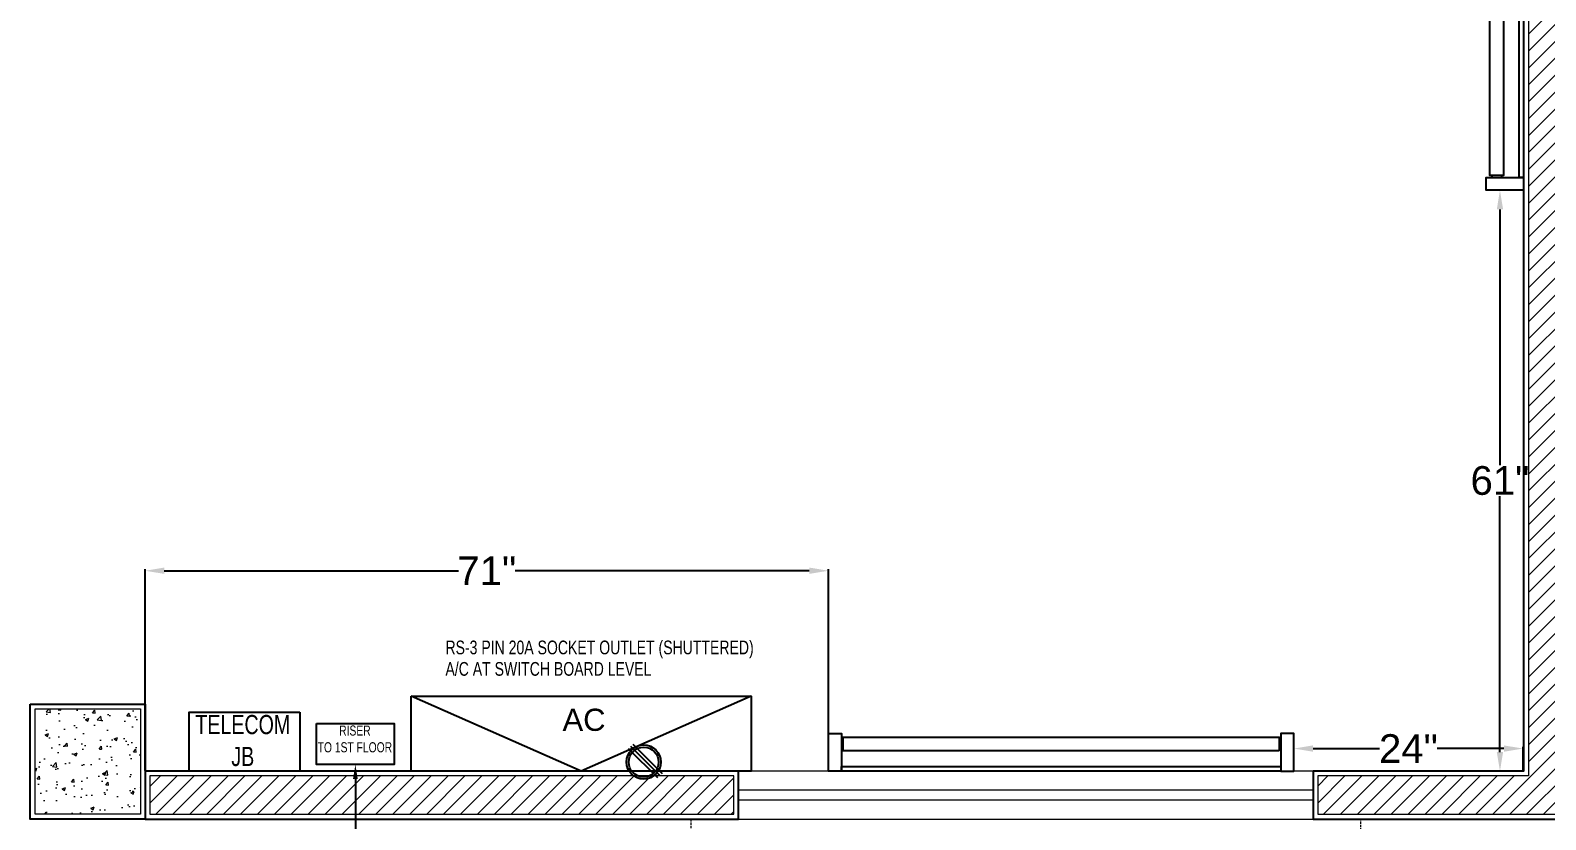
# Model space of a CAD drawing. Header units: inches. Extents: x 112 to 4169, y -2569 to 841.
# Drawn here: x 448.9 to 607.2, y -2441.4 to -2358.9 of the extents above; entities that cross this region are included whole.
import ezdxf
from ezdxf import colors
from ezdxf.entities.mleader import LeaderData, LeaderLine
from ezdxf.math import Vec2, Vec3

# ---------------------------------------------------------------- set-up
doc = ezdxf.new("R2010")
doc.units = ezdxf.units.IN
doc.header["$MEASUREMENT"] = 0
doc.linetypes.add('DASH', pattern=[0.35, 0.25, -0.1])
doc.layers.get('Defpoints').update_dxf_attribs({"lineweight": 0})
for name, color, linetype, lineweight in [('COLUMN', 1, 'Continuous', 25), ('Glass', 5, 'Continuous', 9), ('HACTH', 8, 'Continuous', 9), ('Plaster Line', 254, 'Continuous', 15), ('Sunshed', 5, 'Continuous', 15), ('Text', 252, 'Continuous', 15), ('WINDOW', 140, 'Continuous', 9)]:
    doc.layers.add(name, color=color, linetype=linetype, lineweight=lineweight)
for name, color, linetype in [('HVAC', 44, 'Continuous'), ('Lights', 7, 'Continuous'), ('Sockets', 7, 'Continuous'), ('wall 05', 253, 'Continuous')]:
    doc.layers.add(name, color=color, linetype=linetype)
doc.styles.get("Standard").update_dxf_attribs({"font": 'arial.ttf'})
doc.styles.add('Swiss721', font='swisscl.ttf')
doc.dimstyles.get("Standard").update_dxf_attribs({"dimtxt": 3, "dimasz": 2, "dimexe": 0.18, "dimexo": 0.0625, "dimgap": 0.09, "dimtad": 0, "dimtih": 1, "dimtoh": 1, "dimdec": 0, "dimzin": 0, "dimdsep": 46, "dimtxsty": 'Standard', "dimcen": 0.09, "dimclrd": 5, "dimadec": 0, "dimazin": 0, "dimtfac": 1, "dimtdec": 0, "dimtofl": 0, "dimtmove": 0, "dimatfit": 3, "dimfxl": 1, "dimtolj": 1, "dimtzin": 0, "dimarcsym": 0})
pattern_1 = [(45, (-121872.499, -173770.7034), (-0.8838834765, 0.8838834765), [])]

# ---------------------------------------------------------------- blocks, each defined once
blk = doc.blocks.new('C 12X12')
at = {"layer": 'HACTH'}
h = blk.add_hatch(dxfattribs=at)
h.set_pattern_fill('AR-CONC', color=256, scale=0.5, style=0)
h.set_pattern_definition([(50, (0, 0), (3.58630091, -0.313760675), [0.375, -4.125]), (355, (0, 0), (-0.69375667, 3.76096067), [0.3, -3.3]), (100.4514, (0.299, -0.026), (2.89254691, 3.44719771), [0.31870095, -3.50571056]), (46.1842, (0, 1), (5.33620524, -0.82759507), [0.5625, -6.1875]), (96.6356, (0.4447, 0.931), (4.67331353, 4.87058935), [0.47805144, -5.258565]), (351.1842, (0, 1), (4.67330973, 4.870593), [0.45, -4.95]), (21, (0.5, 0.75), (2.98453526, -2.01309445), [0.375, -4.125]), (326, (0.5, 0.75), (1.21657666, 3.62575023), [0.3, -3.3]), (71.4514, (0.7487, 0.5822), (4.20111314, 1.61265248), [0.31870095, -3.50571056]), (37.5, (0, 0), (0.060799277, 1.66446927), [0, -3.26, 0, -3.35, 0, -3.3125]), (7.5, (0, 0), (1.315347687, 1.97205856), [0, -1.91, 0, -3.185, 0, -1.2625]), (327.5, (-1.115, 0), (2.66911218, -0.112774359), [0, -1.25, 0, -3.9, 0, -5.175]), (317.5, (-1.615, 0), (2.915930847, 0.50052491), [0, -1.625, 0, -2.59, 0, -3.675])])
h.paths.add_polyline_path([(88279, -6819.5), (88279, -6808.5), (88268, -6808.5), (88268, -6819.5)])
at = {"layer": 'COLUMN'}
blk.add_lwpolyline([(88267.5, -6808), (88279.5, -6808), (88279.5, -6820), (88267.5, -6820)], close=True, dxfattribs=at)
at = {"layer": 'Plaster Line'}
blk.add_lwpolyline([(88268, -6808.5), (88279, -6808.5), (88279, -6819.5), (88268, -6819.5)], close=True, dxfattribs=at)
blk = doc.blocks.new('A$C63C712C3')
at = {"ltscale": 2}
for p, q in [((39.8, 42), (33.8, 42)), ((1230.6, 42), (1236.6, 42)), ((39.8, 15.9), (33.8, 15.9)), ((1230.6, 15.9), (1236.6, 15.9))]:
    blk.add_line(p, q, dxfattribs=at)
for points in [[(35.5, 102.6), (0, 102.6), (0, 0), (35.5, 0)], [(35.5, 102.6), (1235.5, 102.6), (1235.5, 90.2), (35.5, 90.2)], [(1235.5, 102.6), (1270.9, 102.6), (1270.9, 0), (1235.5, 0)], [(39.8, 47.6), (1230.6, 47.6), (1230.6, 10.1), (39.8, 10.1)]]:
    blk.add_lwpolyline(points, close=True, dxfattribs=at)
blk = doc.blocks.new('*D327')
at = {"color": 0, "lineweight": -2, "transparency": 16777216}
for p, q in [((604.79, -2375.61), (602.2, -2375.61)), ((604.79, -2436.3), (602.2, -2436.3))]:
    blk.add_line(p, q, dxfattribs=at)
at = {"color": 5, "lineweight": -2, "transparency": 16777216}
for p, q in [((602.38, -2377.61), (602.38, -2404.33)), ((602.38, -2434.3), (602.38, -2407.58))]:
    blk.add_line(p, q, dxfattribs=at)
at = {"color": 5, "transparency": 16777216}
for points in [[(602.05, -2377.61), (602.71, -2377.61), (602.38, -2375.61)], [(602.05, -2434.3), (602.71, -2434.3), (602.38, -2436.3)]]:
    blk.add_solid(points, dxfattribs=at)
at = {"layer": 'Defpoints', "color": 0, "transparency": 16777216}
for p in [(604.85, -2375.61), (602.38, -2436.3), (604.85, -2436.3)]:
    blk.add_point(p, dxfattribs=at)
at = {"color": 0, "transparency": 16777216, "insert": (602.38, -2405.95), "char_height": 3, "attachment_point": 5}
blk.add_mtext('\\A1;61"', dxfattribs=at)
blk = doc.blocks.new('*D328')
at = {"color": 0, "lineweight": -2, "transparency": 16777216}
for p, q in [((580.85, -2436.24), (580.85, -2433.76)), ((604.79, -2436.24), (604.79, -2433.76))]:
    blk.add_line(p, q, dxfattribs=at)
at = {"color": 5, "lineweight": -2, "transparency": 16777216}
for p, q in [((582.85, -2433.94), (589.81, -2433.94)), ((602.79, -2433.94), (595.82, -2433.94))]:
    blk.add_line(p, q, dxfattribs=at)
at = {"color": 5, "transparency": 16777216}
for points in [[(582.85, -2433.61), (582.85, -2434.27), (580.85, -2433.94)], [(602.79, -2433.61), (602.79, -2434.27), (604.79, -2433.94)]]:
    blk.add_solid(points, dxfattribs=at)
at = {"layer": 'Defpoints', "color": 0, "transparency": 16777216}
for p in [(604.79, -2433.94), (580.85, -2436.3), (604.79, -2436.3)]:
    blk.add_point(p, dxfattribs=at)
at = {"color": 0, "transparency": 16777216, "insert": (592.82, -2433.94), "char_height": 3, "attachment_point": 5}
blk.add_mtext('\\A1;24"', dxfattribs=at)
blk = doc.blocks.new('*D329')
at = {"color": 0, "lineweight": -2, "transparency": 16777216}
for p, q in [((460.85, -2436.24), (460.85, -2415.18)), ((532.23, -2436.24), (532.23, -2415.18))]:
    blk.add_line(p, q, dxfattribs=at)
at = {"color": 5, "lineweight": -2, "transparency": 16777216}
for p, q in [((462.85, -2415.36), (493.57, -2415.36)), ((530.23, -2415.36), (499.51, -2415.36))]:
    blk.add_line(p, q, dxfattribs=at)
at = {"color": 5, "transparency": 16777216}
for points in [[(462.85, -2415.03), (462.85, -2415.69), (460.85, -2415.36)], [(530.23, -2415.03), (530.23, -2415.69), (532.23, -2415.36)]]:
    blk.add_solid(points, dxfattribs=at)
at = {"layer": 'Defpoints', "color": 0, "transparency": 16777216}
for p in [(460.85, -2415.36), (460.85, -2436.3), (532.23, -2436.3)]:
    blk.add_point(p, dxfattribs=at)
at = {"color": 0, "transparency": 16777216, "insert": (496.54, -2415.36), "char_height": 3, "attachment_point": 5}
blk.add_mtext('\\A1;71"', dxfattribs=at)

msp = doc.modelspace()

# ---------------------------------------------------------------- hatches: boundary and pattern name
at = {"layer": 'HACTH'}
h = msp.add_hatch(dxfattribs=at)
h.set_pattern_fill('ANSI31', color=256, scale=10, style=0)
h.set_pattern_definition(pattern_1)
h.paths.add_polyline_path([(590.35, -2261.8), (590.35, -2265.8), (605.35, -2265.8), (605.35, -2436.8), (583.35, -2436.8), (583.35, -2440.8), (649.35, -2440.8), (649.35, -2436.8), (609.35, -2436.8), (609.35, -2261.8)])
h = msp.add_hatch(dxfattribs=at)
h.set_pattern_fill('ANSI31', color=256, scale=10, style=0)
h.set_pattern_definition(pattern_1)
h.paths.add_polyline_path([(461.35, -2436.8), (461.35, -2440.8), (522.35, -2440.8), (522.35, -2436.8)])

# ---------------------------------------------------------------- linework, layer by layer
msp.add_lwpolyline([(477.02, -2430.15), (477.02, -2436.3), (465.46, -2436.3), (465.46, -2430.15)], close=True)
at = {"color": 1}
msp.add_lwpolyline([(478.75, -2431.31), (486.87, -2431.31), (486.87, -2435.61), (478.75, -2435.61)], close=True, dxfattribs=at)
at = {"layer": 'Glass', "ltscale": 10}
msp.add_lwpolyline([(582.85, -2439.3), (582.85, -2438.3), (522.85, -2438.3), (522.85, -2439.3)], close=True, dxfattribs=at)
at = {"layer": 'HVAC'}
for p, q in [((506.39, -2436.3), (488.63, -2428.47)), ((524.16, -2428.47), (506.39, -2436.3))]:
    msp.add_line(p, q, dxfattribs=at)
msp.add_lwpolyline([(488.63, -2428.47), (524.16, -2428.47), (524.16, -2436.3), (488.63, -2436.3)], close=True, dxfattribs=at)
at = {"layer": 'Plaster Line'}
for points in [[(609.35, -2261.8), (590.35, -2261.8), (590.35, -2265.8), (605.35, -2265.8), (605.35, -2436.8), (583.35, -2436.8), (583.35, -2440.8), (649.35, -2440.8), (649.35, -2436.8), (609.35, -2436.8)], [(522.35, -2436.8), (461.35, -2436.8), (461.35, -2440.8), (522.35, -2440.8)]]:
    msp.add_lwpolyline(points, close=True, dxfattribs=at)
at = {"layer": 'Sockets', "color": 3}
for p, q in [((511.3, -2433.92), (514.36, -2436.98)), ((511.55, -2433.7), (514.61, -2436.76)), ((511.79, -2433.48), (514.85, -2436.54))]:
    msp.add_line(p, q, dxfattribs=at)
for radius in [1.79, 1.56]:
    msp.add_circle((512.93, -2435.35), radius, dxfattribs=at)
at = {"layer": 'Sunshed', "linetype": 'DASH'}
msp.add_lwpolyline([(517.85, -2441.3), (517.85, -2459.3), (587.85, -2459.3), (587.85, -2441.3)], dxfattribs=at)
at = {"layer": 'wall 05'}
for points in [[(609.85, -2261.3), (589.85, -2261.3), (589.85, -2266.3), (604.85, -2266.3), (604.85, -2436.3), (582.85, -2436.3), (582.85, -2441.3), (649.85, -2441.3), (649.85, -2436.3), (609.85, -2436.3)], [(522.85, -2436.3), (460.85, -2436.3), (460.85, -2441.3), (522.85, -2441.3)]]:
    msp.add_lwpolyline(points, close=True, dxfattribs=at)
at = {"layer": 'WINDOW', "ltscale": 10}
msp.add_lwpolyline([(582.85, -2441.3), (582.85, -2436.3), (522.85, -2436.3), (522.85, -2441.3)], close=True, dxfattribs=at)

# ---------------------------------------------------------------- block references
at = {"layer": 'HACTH'}
msp.add_blockref('C 12X12', (-87818.65, 4378.7), dxfattribs=at)
at = {"layer": 'Lights', "lineweight": 0, "xscale": 0.03825769670308159, "yscale": 0.03825769671356965, "zscale": 0.03825769671681735}
for p, rotation in [((600.93, -2326.99), 270), ((580.85, -2432.37), 180)]:
    msp.add_blockref('A$C63C712C3', p, dxfattribs=dict(at, rotation=rotation))

# ---------------------------------------------------------------- texts
at = {"layer": 'HVAC'}
msp.add_text('AC', height=2.316, dxfattribs=at).set_placement((504.45, -2432.09))
at = {"layer": 'Sockets', "color": 3, "style": 'Swiss721'}
for s, p in [('RS-3 PIN 20A SOCKET OUTLET (SHUTTERED)', (492.22, -2424.09)), ('A/C AT SWITCH BOARD LEVEL', (492.22, -2426.33))]:
    msp.add_text(s, height=1.4315, dxfattribs=at).set_placement(p)
at = {"layer": 'Text', "color": 0, "insert": (471.05, -2430.43), "char_height": 2, "width": 15.6576, "attachment_point": 2, "style": 'Swiss721'}
msp.add_mtext('TELECOM \\PJB', dxfattribs=at)
at = {"layer": 'Text', "color": 1, "insert": (482.76, -2431.53), "char_height": 1.05, "width": 10.9603, "attachment_point": 2, "style": 'Swiss721'}
msp.add_mtext('RISER\\PTO 1ST FLOOR', dxfattribs=at)

# ---------------------------------------------------------------- dimensions: what is measured, and where the dimension line sits
dim = msp.add_linear_dim(base=(602.38, -2436.3), p1=(604.85, -2375.61), p2=(604.85, -2436.3), angle=90, dimstyle='Standard', override={"dimpost": '"'})
dim.commit()
dim.dimension.update_dxf_attribs({"geometry": '*D327', "text_midpoint": (602.38, -2405.95)})
for base, p1, p2, picture, middle in [((460.85, -2415.36), (532.23, -2436.3), (460.85, -2436.3), '*D329', (496.54, -2415.36)), ((604.79, -2433.94), (580.85, -2436.3), (604.79, -2436.3), '*D328', (592.82, -2433.94))]:
    dim = msp.add_linear_dim(base=base, p1=p1, p2=p2, dimstyle='Standard', override={"dimpost": '"'})
    dim.commit()
    dim.dimension.update_dxf_attribs({"geometry": picture, "text_midpoint": middle})

# ---------------------------------------------------------------- leaders
ml = msp.add_multileader_mtext('Standard')
ml.set_content('SEE NOTE 1', color=256)
ml.set_leader_properties()
ml.build(insert=Vec2(0, 0))
ml.multileader.update_dxf_attribs({"dogleg_length": 0.36, "arrow_head_size": 1.5})
ctx = ml.context
ctx.base_point, ctx.char_height, ctx.arrow_head_size, ctx.landing_gap_size, ctx.plane_origin = Vec3(455.31, -2451.03), 3.408, 1.5, 0.09, Vec3(482.81, -2435.61)
notes = []
notes.append((ctx, [(0, (1, 1, 0), (482.81, -2451.03), (-1, 0), 0.36, [(0, [(482.81, -2435.61)], 0, [])])]))
ctx.mtext.insert, ctx.mtext.flow_direction = Vec3(455.4, -2449.3), 5
for ctx, leaders in notes:
    for number, flags, end, landing, length, lines in leaders:
        leader = LeaderData()
        leader.index, (leader.has_last_leader_line, leader.has_dogleg_vector, leader.attachment_direction) = number, flags
        leader.last_leader_point, leader.dogleg_vector, leader.dogleg_length = Vec3(end), Vec3(landing), length
        for number, points, colour, breaks in lines:
            line = LeaderLine()
            line.index, line.vertices, line.color, line.breaks = number, Vec3.list(points), colors.encode_raw_color(colour), breaks
            leader.lines.append(line)
        ctx.leaders.append(leader)

doc.saveas('drawing.dxf')
